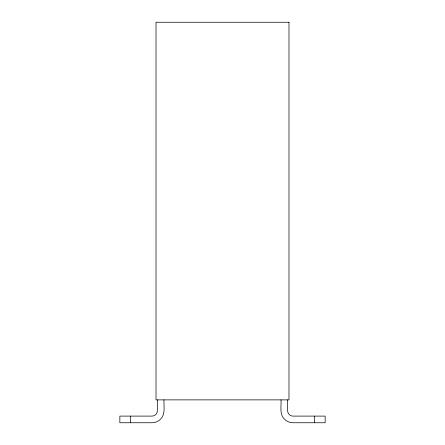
<?xml version="1.0" encoding="UTF-8"?>
<svg xmlns="http://www.w3.org/2000/svg" width="445" height="445" viewBox="0 0 445 445"><rect width="100%" height="100%" fill="white"/><g stroke="black" fill="none" stroke-linecap="round" stroke-linejoin="round"><path stroke-width="0.67" d="M314.515 416.103L314.515 422.75M287.654 399.877L287.654 410.785C287.598 413.628 290.129 416.153 292.971 416.103L325.15 416.103L325.15 422.75L292.971 422.75C289.306 422.75 285.712 420.976 283.482 418.066C279.427 412.904 281.507 405.84 281.006 399.877M163.994 399.877C163.632 406.224 165.724 414.228 160.489 419.246C158.259 421.459 155.166 422.739 152.029 422.75L119.85 422.75L119.85 416.103L152.029 416.103C154.871 416.153 157.402 413.628 157.346 410.785L157.346 399.877M130.485 416.103L130.485 422.75M288.983 22.25L156.017 22.25L156.017 399.877L288.983 399.877L288.983 22.25"/></g></svg>
